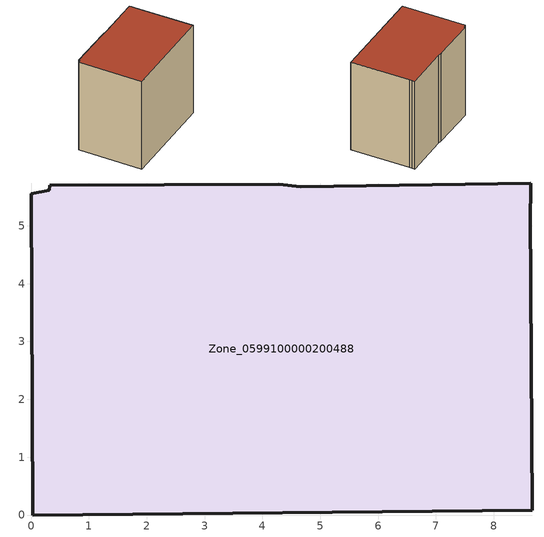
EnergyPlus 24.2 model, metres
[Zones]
Zone_0599100000200488
 floor ground (C_G): 0,5.55 0.32,5.61 0.32,5.7 4.28,5.72 4.66,5.68 8.64,5.74 8.64,5.53 8.63,5.24 8.67,0.08 0.03,0 z0
 wall outside (C_F): 8.64,5.53 8.64,5.74 4.66,5.68 4.28,5.72 0.32,5.7 0.32,5.61 0,5.55 0.03,0 8.67,0.08 8.63,5.24 8.64,5.53 z0:8.3
 roof outside (C_R): 0.32,5.61 0,5.55 0.03,0 8.67,0.08 8.63,5.24 8.64,5.53 8.64,5.74 4.66,5.68 4.28,5.72 0.32,5.7 z8.3
[BUILDING]
Pand.0599100000200488: North Axis=0; Terrain=City; Loads Convergence Tolerance Value=0.04; Temperature Convergence Tolerance Value=0.4; Solar Distribution=FullExterior; Maximum Number of Warmup Days=25; Minimum Number of Warmup Days=1
[Site:Location]
Rotterdam.The.Hague.AP_ZH_NLD Design_Conditions: Latitude=51.96; Longitude=4.45; Time Zone=1; Elevation=-4.5
[SITE:GROUNDTEMPERATURE:BUILDINGSURFACE]
18, 18, 18, 18, 18, 18, 18, 18, 18, 18, 18, 18
[MATERIAL] Thermal Absorptance=0.9; Solar Absorptance=0.7; Visible Absorptance=0.7
Name | Roughness | Thickness | Conductivity | Density | Specific Heat
G.TC.1975-1991 | MediumSmooth | 0.15 | 0.288461 | 540 | 1210
F.TC.1975-1991 | Rough | 0.3 | 0.230769 | 1920 | 840
R.TC.1975-1991 | MediumRough | 0.2 | 0.153846 | 1500 | 1000
[CONSTRUCTION]
C_G: G.TC.1975-1991
C_F: F.TC.1975-1991
C_R: R.TC.1975-1991
[ZONE]
Zone_0599100000200488: Type=1; Multiplier=1; Ceiling Height=Autocalculate; Volume=Autocalculate; Floor Area=autocalculate; Part of Total Floor Area=Yes
[ZONEINFILTRATION:DESIGNFLOWRATE]
Infil_Zone_0599100000200488: Zone or ZoneList or Space or SpaceList=Zone_0599100000200488; Schedule=AlwaysOn; Design Flow Rate Calculation Method=Flow/Area; Flow Rate per Floor Area=0.003; Constant Term Coefficient=1; Temperature Term Coefficient=0; Velocity Term Coefficient=0; Velocity Squared Term Coefficient=0
[HVACTEMPLATE:ZONE:IDEALLOADSAIRSYSTEM]
Zone_0599100000200488: Maximum Heating Supply Air Temperature=50; Minimum Cooling Supply Air Temperature=13; Maximum Heating Supply Air Humidity Ratio=0.0156; Minimum Cooling Supply Air Humidity Ratio=0.0077; Heating Limit=NoLimit; Cooling Limit=NoLimit; Dehumidification Control Type=ConstantSensibleHeatRatio; Cooling Sensible Heat Ratio=0.7; Dehumidification Setpoint=60; Humidification Control Type=None; Humidification Setpoint=30; Outdoor Air Method=None; Outdoor Air Flow Rate per Person=0.00944; Outdoor Air Flow Rate per Zone Floor Area=0; Outdoor Air Flow Rate per Zone=0; Demand Controlled Ventilation Type=None; Outdoor Air Economizer Type=NoEconomizer; Heat Recovery Type=None; Sensible Heat Recovery Effectiveness=0.7; Latent Heat Recovery Effectiveness=0.65
[ZONECONTROL:THERMOSTAT]
ThermostatControl_Zone_0599100000200488: Zone or ZoneList=Zone_0599100000200488; Control Type Schedule=DualSetpointControlType; Control 1=Thermostat_Zone_0599100000200488; Temperature Difference Between Cutout And Setpoint=0
[THERMOSTATSETPOINT:DUALSETPOINT]
Thermostat_Zone_0599100000200488: Heating Setpoint Temperature Schedule=HeatingSetpoint_Zone_0599100000200488; Cooling Setpoint Temperature Schedule=CoolingSetpoint_Zone_0599100000200488
[SCHEDULE:COMPACT]
HeatingSetpoint_Zone_0599100000200488: Through: 12/31, For: AllDays, Until: 24:00, 21
CoolingSetpoint_Zone_0599100000200488: Through: 12/31, For: AllDays, Until: 24:00, 24
DualSetpointControlType: Through: 12/31, For: AllDays, Until: 24:00, 4
AlwaysOn: Through: 12/31, For: AllDays, Until: 24:00, 1
